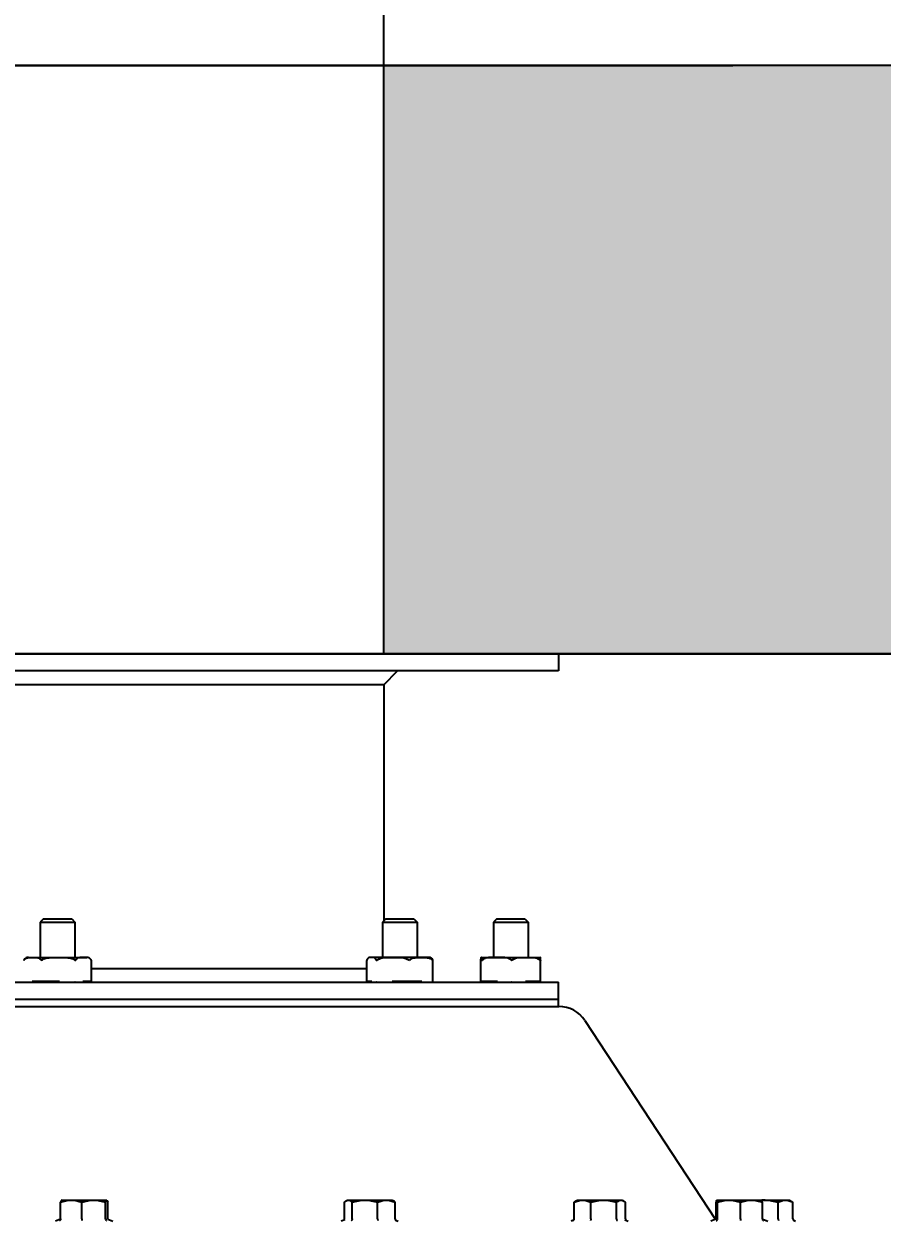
# Model space of a CAD drawing. Header units: millimetres. Extents: x 11802 to 19889, y -472 to 9054.
# Drawn here: x 12351 to 12599.2, y 615.6 to 961.7 of the extents above; entities that cross this region are included whole.
import ezdxf

# ---------------------------------------------------------------- set-up
doc = ezdxf.new("R2010")
doc.units = ezdxf.units.MM
doc.header["$LTSCALE"] = 307.34
doc.header["$PDMODE"] = 3
doc.header["$PDSIZE"] = 8
doc.layers.get('0').update_dxf_attribs({"linetype": 'CONTINUOUS'})
doc.layers.get('Defpoints').update_dxf_attribs({"linetype": 'CONTINUOUS'})
doc.styles.get("Standard").update_dxf_attribs({"font": 'calibri.ttf'})
doc.dimstyles.get("Standard").update_dxf_attribs({"dimtxt": 35, "dimasz": 35, "dimexe": 1.5, "dimexo": 1, "dimtad": 1, "dimdsep": 46, "dimtxsty": 'Standard', "dimblk": '_FILLED', "dimblk1": '_FILLED', "dimblk2": '_FILLED', "dimcen": 0.09, "dimazin": 2, "dimtol": 1, "dimtp": 0.01, "dimtm": 0.01, "dimtfac": 1, "dimtofl": 0, "dimtmove": 0, "dimatfit": 3, "dimldrblk": '_FILLED', "dimfxl": 1, "dimtolj": 1, "dimarcsym": 0})

# ---------------------------------------------------------------- blocks, each defined once
blk = doc.blocks.new('_FILLED')
at = {"color": 0, "linetype": 'ByBlock'}
blk.add_solid([(0, 0), (-1, 0.2143), (-1, -0.2143)], dxfattribs=at)
blk = doc.blocks.new('*D388')
at = {"color": 0, "linetype": 'Continuous', "lineweight": -2}
for p, q in [((12558.35, 779.67), (11952.5, 779.67)), ((11954, 729.67), (11954, 523.2)), ((11954, 279.62), (11954, 486.09)), ((12360.15, 229.62), (11952.5, 229.62))]:
    blk.add_line(p, q, dxfattribs=at)
at = {"layer": 'Defpoints', "color": 0}
for p in [(11954, 779.67), (12559.35, 779.67), (12361.15, 229.62)]:
    blk.add_point(p, dxfattribs=at)
at = {"color": 0, "linetype": 'ByBlock', "lineweight": -2, "xscale": 50, "yscale": 50, "zscale": 50}
for p, rotation in [((11954, 779.67), 90), ((11954, 229.62), 270)]:
    blk.add_blockref('_FILLED', p, dxfattribs=dict(at, rotation=rotation))
at = {"color": 0, "lineweight": 30, "insert": (11954, 504.65), "char_height": 35, "attachment_point": 5}
blk.add_mtext('\\A1;\\A1;BVNO-550', dxfattribs=at)
blk = doc.blocks.new('*D699')
at = {"color": 0, "lineweight": -2}
for p, q in [((12236.1, 894), (12236.1, 1000.5)), ((12455.1, 894), (12455.1, 1000.5)), ((12271.1, 999), (12295.33, 999)), ((12420.1, 999), (12395.88, 999))]:
    blk.add_line(p, q, dxfattribs=at)
at = {"layer": 'Defpoints', "color": 0}
for p in [(12455.1, 999), (12236.1, 893), (12455.1, 893)]:
    blk.add_point(p, dxfattribs=at)
at = {"color": 0, "linetype": 'ByBlock', "lineweight": -2, "xscale": 35, "yscale": 35, "zscale": 35, "rotation": 180}
blk.add_blockref('_FILLED', (12236.1, 999), dxfattribs=at)
at = {"color": 0, "linetype": 'ByBlock', "lineweight": -2, "xscale": 35, "yscale": 35, "zscale": 35}
blk.add_blockref('_FILLED', (12455.1, 999), dxfattribs=at)
at = {"color": 0, "insert": (12345.6, 999), "char_height": 30, "attachment_point": 5}
blk.add_mtext('\\A1;\\A1;%%C220', dxfattribs=at)

msp = doc.modelspace()

# ---------------------------------------------------------------- hatches: boundary and pattern name
h = msp.add_hatch()
h.set_pattern_fill('AR-SAND', color=256)
h.set_pattern_definition([(37.5, (5649.886, 449.44), (-1.60003, 48.94132), [0, -38.608, 0, -43.18, 0, -41.275]), (7.5, (5649.886, 449.44), (44.95233, 71.6825), [0, -20.828, 0, -34.798, 0, -13.335]), (327.5, (5618.644, 449.44), (79.09924, 0.14372), [0, -12.7, 0, -45.72, 0, -59.69]), (317.5, (5618.644, 449.44), (76.35565, 22.29293), [0, -6.35, 0, -29.972, 0, -34.29])])
edge = h.paths.add_edge_path()
edge.add_line((12455.10362, 779.67074), (15024.60362, 779.67074))
edge.add_line((15024.60362, 779.67074), (15024.60362, 949.67074))
edge.add_line((12455.10362, 949.67074), (12455.10362, 779.67074))
edge.add_line((15024.60362, 949.67074), (12455.10362, 949.67074))

# ---------------------------------------------------------------- linework, layer by layer
for p, q in [((15024.60362, 949.67074), (12024.60362, 949.67074)), ((12175, 949.67074), (12556, 949.67074)), ((12455.10362, 779.67074), (12455.10362, 949.67074)), ((12144, 779.67074), (12624, 779.67074))]:
    msp.add_line(p, q)
at = {"linetype": 'Continuous'}
for p, q in [((15024.60362, 779.67074), (12024.60362, 779.67074)), ((15024.60362, 779.67074), (12025.60362, 779.67074)), ((12150.60362, 779.67074), (15023.60362, 779.67074)), ((12505.60362, 779.67074), (12505.60362, 774.67074)), ((12505.60362, 774.67074), (12185.60362, 774.67074)), ((12455.10362, 770.67074), (12459.10362, 774.67074)), ((12455.10362, 770.67074), (12236.10362, 770.67074)), ((12455.10362, 770.67074), (12455.10362, 702.43298)), ((12356.69555, 702.97074), (12355.77555, 702.05074)), ((12356.69555, 702.97074), (12364.85555, 702.97074)), ((12364.85555, 702.97074), (12365.77555, 702.05074)), ((12455.64138, 702.97074), (12454.72138, 702.05074)), ((12455.64138, 702.97074), (12463.80138, 702.97074)), ((12463.80138, 702.97074), (12464.72138, 702.05074)), ((12487.73857, 702.97074), (12486.81857, 702.05074)), ((12487.73857, 702.97074), (12495.89857, 702.97074)), ((12495.89857, 702.97074), (12496.81857, 702.05074)), ((12355.77555, 702.05074), (12355.77555, 691.87074)), ((12355.77555, 702.05074), (12365.77555, 702.05074)), ((12365.77555, 702.05074), (12365.77555, 691.87074)), ((12454.72138, 702.05074), (12454.72138, 691.87074)), ((12454.72138, 702.05074), (12464.72138, 702.05074)), ((12464.72138, 702.05074), (12464.72138, 691.87074)), ((12486.81857, 702.05074), (12486.81857, 691.87074)), ((12486.81857, 702.05074), (12496.81857, 702.05074)), ((12496.81857, 702.05074), (12496.81857, 691.87074)), ((12352.36195, 691.87074), (12369.1905, 691.87074)), ((12369.18808, 691.8378), (12369.18673, 691.83794)), ((12369.18808, 691.83771), (12369.18673, 691.83781)), ((12370.54049, 684.87074), (12370.54049, 690.98948)), ((12450.21131, 684.87074), (12450.21131, 691.00688)), ((12468.13627, 691.87074), (12451.30648, 691.87074)), ((12451.33656, 691.8654), (12451.30679, 691.86442)), ((12451.32726, 691.86512), (12451.30679, 691.86401)), ((12451.33656, 691.86528), (12451.32726, 691.86512)), ((12469.23145, 684.73459), (12469.23145, 691.00688)), ((12483.19113, 691.0707), (12483.19102, 691.06293)), ((12483.19102, 684.67843), (12483.19102, 691.06304)), ((12483.40362, 691.87074), (12483.31533, 691.8681)), ((12483.40362, 691.87074), (12500.23353, 691.87074)), ((12500.23353, 691.87074), (12500.32181, 691.8681)), ((12500.44601, 691.0707), (12500.44612, 691.06293)), ((12500.44612, 684.87074), (12500.44612, 691.06304)), ((12370.54049, 688.67074), (12450.21131, 688.67074)), ((12185.60362, 684.67074), (12505.60362, 684.67074)), ((12353.38908, 684.67074), (12353.38908, 684.87074)), ((12361.28763, 684.87074), (12353.38908, 684.87074)), ((12354.52555, 684.87074), (12354.52555, 684.67074)), ((12361.28763, 684.87074), (12361.28763, 684.67074)), ((12368.11917, 684.67074), (12368.11917, 684.87074)), ((12370.54049, 684.87074), (12368.11917, 684.87074)), ((12451.65407, 684.87074), (12450.21131, 684.87074)), ((12451.65407, 684.87074), (12451.65407, 684.67074)), ((12457.47889, 684.67074), (12457.47889, 684.87074)), ((12466.08617, 684.87074), (12457.47889, 684.87074)), ((12465.97138, 684.87074), (12465.97138, 684.67074)), ((12466.08617, 684.87074), (12466.08617, 684.67074)), ((12483.31415, 684.67074), (12483.31415, 684.87074)), ((12488.0175, 684.87074), (12483.31415, 684.87074)), ((12485.56857, 684.87074), (12485.56857, 684.67074)), ((12488.0175, 684.87074), (12488.0175, 684.67074)), ((12496.03368, 684.67074), (12496.03368, 684.87074)), ((12500.44612, 684.87074), (12496.03368, 684.87074)), ((12498.06857, 684.87074), (12498.06857, 684.67074)), ((12500.30767, 684.87074), (12500.30767, 684.67074)), ((12505.60362, 677.67074), (12505.60362, 684.67074)), ((12505.60362, 679.67074), (12185.60362, 679.67074)), ((12185.46041, 677.67074), (12505.74683, 677.67074)), ((12513.26965, 673.6111), (12551.02324, 616.12267)), ((12361.66475, 616.2778), (12361.66475, 621.09018)), ((12361.96426, 621.67074), (12361.93994, 621.65669)), ((12361.96426, 621.67074), (12374.94003, 621.67074)), ((12367.81679, 616.2778), (12367.81679, 621.09018)), ((12374.61629, 616.2778), (12374.61629, 621.09018)), ((12374.94003, 621.67074), (12374.98858, 621.65655)), ((12375.26376, 616.2778), (12375.26376, 621.09018)), ((12443.70673, 616.2778), (12443.70673, 621.09018)), ((12444.53582, 621.67074), (12444.21845, 621.48751)), ((12444.53582, 621.67074), (12457.53582, 621.67074)), ((12445.97008, 616.2778), (12445.97008, 621.09018)), ((12453.29917, 616.2778), (12453.29917, 621.09018)), ((12457.53582, 621.67074), (12457.85318, 621.48751)), ((12458.36491, 616.2778), (12458.36491, 621.09018)), ((12510.16592, 616.2778), (12510.16592, 621.09018)), ((12511.05628, 621.67074), (12510.64137, 621.43119)), ((12511.05628, 621.67074), (12524.05628, 621.67074)), ((12514.99553, 616.2778), (12514.99553, 621.09018)), ((12522.38589, 616.2778), (12522.38589, 621.09018)), ((12524.05628, 621.67074), (12524.47119, 621.43119)), ((12524.94664, 616.2778), (12524.94664, 621.09018)), ((12551.2379, 616.2778), (12551.2379, 621.09018)), ((12551.39206, 621.6669), (12551.40495, 621.67074)), ((12551.40495, 621.67074), (12572.42076, 621.67074)), ((12551.57199, 616.2778), (12551.57199, 621.09018)), ((12558.23259, 616.2778), (12558.23259, 621.09018)), ((12564.3985, 621.67074), (12564.40495, 621.66701)), ((12564.55911, 616.2778), (12564.55911, 621.09018)), ((12569.09882, 616.2778), (12569.09882, 621.09018)), ((12572.42076, 621.67074), (12573.09571, 621.28105)), ((12573.39833, 621.09018), (12573.0957, 621.28095)), ((12573.39833, 616.2778), (12573.39833, 621.09018)), ((12361.60886, 616.14138), (12360.21789, 615.63511)), ((12361.60899, 616.14105), (12361.61042, 616.14159)), ((12361.61042, 616.14159), (12361.6509, 616.16303)), ((12375.27751, 616.16308), (12375.3181, 616.14159)), ((12375.31953, 616.14105), (12375.3181, 616.14159)), ((12375.31965, 616.14138), (12376.71063, 615.63511)), ((12551.06247, 616.14843), (12549.65213, 615.63511)), ((12551.06285, 616.14856), (12551.1799, 616.2122)), ((12564.73454, 616.14843), (12566.14488, 615.63511)), ((12443.86452, 616.0264), (12442.78944, 615.63511)), ((12443.86596, 616.02576), (12443.86499, 616.0254)), ((12458.52811, 615.90957), (12459.28219, 615.63511)), ((12458.65359, 615.80865), (12458.76169, 615.75685)), ((12509.95474, 615.86981), (12509.30991, 615.63511)), ((12509.76584, 615.75686), (12509.84693, 615.79305)), ((12524.83445, 615.98615), (12524.83232, 615.98692)), ((12524.83268, 615.98815), (12525.80265, 615.63511)), ((12573.71347, 615.80023), (12574.16713, 615.63511)), ((12573.76851, 615.77058), (12573.80313, 615.75686))]:
    msp.add_line(p, q, dxfattribs=at)
for points in [[(12551.1799, 616.2122), (12551.24942, 616.2797), (12551.27209, 616.31269), (12551.27442, 616.317)], [(12564.56046, 616.26721), (12564.61712, 616.2122), (12564.73418, 616.14856)]]:
    msp.add_lwpolyline(points, dxfattribs=at)
for centre, radius, start, end in [((12352.24501, 690.46506), 1.34261, 147.6389822, 153.1861651), ((12352.36059, 690.39074), 1.48, 90, 147.6043597), ((12369.1905, 690.39074), 1.48, 32.3956403, 90), ((12369.2983, 690.39507), 1.39923, 60.5304383, 62.0358382), ((12369.30609, 690.46506), 1.34261, 26.8138349, 32.3610178), ((12451.30642, 690.39074), 1.48, 90, 107.8584258), ((12468.13633, 690.39074), 1.48, 72.1415742, 90), ((12505.74683, 668.67074), 9, 33.2935633, 90), ((12565.36433, 610.38795), 11.28279, 90.0218333, 94.7345746), ((12375.78784, 616.28096), 0.52427, 191.5802574, 193.4919061), ((12550.73888, 616.27794), 0.49903, 358.7595253, 0.0088881), ((12565.05706, 616.27772), 0.49795, 179.9912755, 181.2133231), ((12509.53942, 616.37624), 0.65929, 297.8083902, 309.3501022), ((12574.03803, 616.40029), 0.68496, 241.5919135, 246.8262119)]:
    msp.add_arc(centre, radius, start, end, dxfattribs=at)
for points in [[(12351.05504, 691.0707), (12351.03776, 691.04513), (12351.02806, 691.01493), (12351.01061, 690.98948)], [(12356.2777, 691.0707), (12356.23604, 691.03149), (12356.18385, 690.98923), (12356.12665, 690.98923)], [(12462.50915, 690.98923), (12462.45071, 690.98923), (12462.39592, 691.03007), (12462.35391, 691.0707)], [(12361.65142, 616.16288), (12361.6419, 616.12193), (12361.6273, 616.08191), (12361.60863, 616.04424)], [(12361.66477, 616.27802), (12361.66479, 616.23938), (12361.66017, 616.20051), (12361.65142, 616.16288)], [(12375.27424, 616.17572), (12375.26736, 616.2093), (12375.26374, 616.24374), (12375.26376, 616.27802)], [(12564.55922, 616.26718), (12564.56007, 616.22696), (12564.56577, 616.18659), (12564.5758, 616.14763)], [(12458.52639, 615.90779), (12458.56423, 615.86962), (12458.60738, 615.83618), (12458.65354, 615.80868)]]:
    msp.add_open_spline(points, degree=3, dxfattribs=at)
for points, knots in [([(12351.05504, 691.0707), (12351.1282, 691.20211), (12351.3078, 691.4235), (12351.54511, 691.57541), (12351.66024, 691.63096)], [0, 0, 0, 0, 0.540565896, 1, 1, 1, 1]), ([(12351.66024, 691.63096), (12351.71818, 691.65892), (12351.9499, 691.75394), (12352.19792, 691.80252), (12352.38212, 691.82497)], [0, 0, 0, 0, 0.257450128, 1, 1, 1, 1]), ([(12352.38212, 691.82497), (12352.63344, 691.85559), (12353.14056, 691.86957), (12353.89988, 691.86913), (12354.66304, 691.85201), (12355.17556, 691.7434), (12355.4086, 691.63095)], [0, 0, 0, 0, 0.248701332, 0.497166306, 0.745833395, 1, 1, 1, 1]), ([(12355.4086, 691.63095), (12355.52373, 691.5754), (12355.76109, 691.42354), (12355.94069, 691.20212), (12356.01385, 691.0707)], [0, 0, 0, 0, 0.459421745, 1, 1, 1, 1]), ([(12356.12665, 690.98923), (12356.10217, 690.98923), (12356.05358, 691.00978), (12356.02534, 691.05006), (12356.01385, 691.0707)], [0, 0, 0, 0, 0.508839227, 1, 1, 1, 1]), ([(12356.2777, 691.0707), (12356.43447, 691.21823), (12356.81238, 691.44468), (12357.22354, 691.57805), (12357.43284, 691.63096)], [0, 0, 0, 0, 0.499294262, 1, 1, 1, 1]), ([(12357.43284, 691.63096), (12357.72295, 691.7043), (12358.31675, 691.79742), (12359.51247, 691.86952), (12361.01011, 691.86747), (12362.50774, 691.86952), (12363.70347, 691.79744), (12364.29726, 691.70429), (12364.58738, 691.63095)], [0, 0, 0, 0, 0.124943648, 0.249953948, 0.499999719, 0.750045588, 0.87505609, 1, 1, 1, 1]), ([(12364.58738, 691.63095), (12364.79669, 691.57804), (12365.20791, 691.44473), (12365.58586, 691.21824), (12365.74264, 691.0707)], [0, 0, 0, 0, 0.500703671, 1, 1, 1, 1]), ([(12365.9982, 691.0707), (12365.98783, 691.05019), (12365.96211, 691.00968), (12365.887, 690.97817), (12365.80775, 691.01362), (12365.76436, 691.05025), (12365.74264, 691.0707)], [0, 0, 0, 0, 0.221072229, 0.447924013, 0.713045128, 1, 1, 1, 1]), ([(12366.54811, 691.63093), (12366.44234, 691.57477), (12366.22329, 691.41933), (12366.06371, 691.20018), (12365.9982, 691.0707)], [0, 0, 0, 0, 0.452144787, 1, 1, 1, 1]), ([(12369.18673, 691.83794), (12368.96716, 691.86014), (12368.52532, 691.86956), (12367.86315, 691.86898), (12367.19562, 691.84771), (12366.74901, 691.7376), (12366.54811, 691.63093)], [0, 0, 0, 0, 0.248097357, 0.496023277, 0.744290244, 1, 1, 1, 1]), ([(12369.95443, 691.63093), (12369.89346, 691.66331), (12369.64939, 691.77068), (12369.38374, 691.81795), (12369.18808, 691.8378)], [0, 0, 0, 0, 0.25982205, 1, 1, 1, 1]), ([(12370.44018, 691.18369), (12370.40854, 691.23357), (12370.28457, 691.40303), (12370.11766, 691.53924), (12369.98667, 691.61327)], [0, 0, 0, 0, 0.281889309, 1, 1, 1, 1]), ([(12370.54049, 690.98948), (12370.54052, 690.99947), (12370.52302, 691.02596), (12370.51321, 691.05315), (12370.50433, 691.0707)], [0, 0, 0, 0, 0.336837401, 1, 1, 1, 1]), ([(12450.22378, 691.0707), (12450.22197, 691.06471), (12450.21617, 691.04384), (12450.21128, 691.0223), (12450.21129, 691.00683)], [0, 0, 0, 0, 0.287941371, 1, 1, 1, 1]), ([(12450.55354, 691.63093), (12450.52178, 691.60281), (12450.36947, 691.44547), (12450.27481, 691.23891), (12450.22378, 691.0707)], [0, 0, 0, 0, 0.194416991, 1, 1, 1, 1]), ([(12450.85256, 691.7994), (12450.82706, 691.7912), (12450.71923, 691.75165), (12450.61947, 691.68931), (12450.55354, 691.63093)], [0, 0, 0, 0, 0.233253968, 1, 1, 1, 1]), ([(12451.30679, 691.86442), (12451.19263, 691.86029), (12451.0386, 691.84938), (12450.88974, 691.81135), (12450.85256, 691.7994)], [0, 0, 0, 0, 0.745226281, 1, 1, 1, 1]), ([(12452.59618, 691.63093), (12452.50723, 691.70969), (12452.30043, 691.81986), (12451.97006, 691.86355), (12451.65271, 691.86922), (12451.44187, 691.86854), (12451.33656, 691.8654)], [0, 0, 0, 0, 0.272300604, 0.516958372, 0.758535459, 1, 1, 1, 1]), ([(12452.92594, 691.0707), (12452.90558, 691.1378), (12452.83103, 691.34259), (12452.70711, 691.53271), (12452.59618, 691.63093)], [0, 0, 0, 0, 0.321227539, 1, 1, 1, 1]), ([(12453.14384, 691.0707), (12453.12306, 691.0506), (12453.08374, 691.01601), (12453.01277, 690.97746), (12452.94699, 691.01144), (12452.93195, 691.05087), (12452.92594, 691.0707)], [0, 0, 0, 0, 0.306915559, 0.570799224, 0.780050375, 1, 1, 1, 1]), ([(12453.14384, 691.0707), (12453.22014, 691.14448), (12453.55645, 691.40342), (12453.96254, 691.55164), (12454.26788, 691.63096)], [0, 0, 0, 0, 0.251740428, 1, 1, 1, 1]), ([(12454.26788, 691.63096), (12454.8312, 691.77731), (12456.00385, 691.86795), (12457.74882, 691.86846), (12459.49379, 691.86797), (12460.66644, 691.7773), (12461.22977, 691.63095)], [0, 0, 0, 0, 0.249844017, 0.499999814, 0.750155708, 1, 1, 1, 1]), ([(12461.22977, 691.63095), (12461.53513, 691.55162), (12461.94128, 691.40346), (12462.27761, 691.14449), (12462.35391, 691.0707)], [0, 0, 0, 0, 0.748256695, 1, 1, 1, 1]), ([(12462.64144, 691.0707), (12462.63384, 691.0603), (12462.60107, 691.01973), (12462.54893, 690.98923), (12462.50915, 690.98923)], [0, 0, 0, 0, 0.244586916, 1, 1, 1, 1]), ([(12462.64144, 691.0707), (12462.6935, 691.14195), (12462.91406, 691.38632), (12463.21155, 691.54856), (12463.43569, 691.63096)], [0, 0, 0, 0, 0.269815016, 1, 1, 1, 1]), ([(12463.43569, 691.63096), (12463.8246, 691.77395), (12464.66056, 691.86928), (12465.89536, 691.86779), (12467.13016, 691.8693), (12467.96612, 691.77394), (12468.35502, 691.63095)], [0, 0, 0, 0, 0.250770948, 0.499999687, 0.749228513, 1, 1, 1, 1]), ([(12468.35502, 691.63095), (12468.42777, 691.60421), (12468.72788, 691.47816), (12469.0026, 691.27156), (12469.14935, 691.0707)], [0, 0, 0, 0, 0.237562834, 1, 1, 1, 1]), ([(12468.5902, 691.7994), (12468.6157, 691.7912), (12468.72353, 691.75165), (12468.82329, 691.68931), (12468.88921, 691.63093)], [0, 0, 0, 0, 0.233253968, 1, 1, 1, 1]), ([(12468.88921, 691.63093), (12468.92097, 691.60281), (12469.07329, 691.44547), (12469.16794, 691.23891), (12469.21897, 691.0707)], [0, 0, 0, 0, 0.194416991, 1, 1, 1, 1]), ([(12469.23147, 691.00683), (12469.23147, 691.00073), (12469.22707, 690.98147), (12469.198, 691.00591), (12469.17883, 691.03139), (12469.15933, 691.05705), (12469.14935, 691.0707)], [0, 0, 0, 0, 0.139881982, 0.301999574, 0.612584408, 1, 1, 1, 1]), ([(12469.21897, 691.0707), (12469.22079, 691.06471), (12469.22659, 691.04384), (12469.23148, 691.0223), (12469.23147, 691.00683)], [0, 0, 0, 0, 0.287941371, 1, 1, 1, 1]), ([(12483.19113, 691.0707), (12483.19306, 691.13643), (12483.19985, 691.32335), (12483.20986, 691.51036), (12483.22303, 691.63096)], [0, 0, 0, 0, 0.351485784, 1, 1, 1, 1]), ([(12483.22303, 691.63096), (12483.22837, 691.67981), (12483.23849, 691.75059), (12483.25901, 691.83164), (12483.28813, 691.86446), (12483.30742, 691.86764), (12483.31533, 691.86811)], [0, 0, 0, 0, 0.54332047, 0.79354866, 0.912364588, 1, 1, 1, 1]), ([(12483.31533, 691.86811), (12483.32415, 691.86862), (12483.34397, 691.86862), (12483.38041, 691.84412), (12483.40414, 691.7569), (12483.41478, 691.68413), (12483.42059, 691.63095)], [0, 0, 0, 0, 0.093293194, 0.203262201, 0.434875214, 1, 1, 1, 1]), ([(12483.42059, 691.63095), (12483.4239, 691.60061), (12483.44088, 691.41427), (12483.4479, 691.22718), (12483.45249, 691.0707)], [0, 0, 0, 0, 0.163179643, 1, 1, 1, 1]), ([(12483.6096, 691.0707), (12483.59132, 691.05114), (12483.55939, 691.01981), (12483.51042, 690.98301), (12483.47412, 690.99468), (12483.45585, 691.02496), (12483.45304, 691.05192), (12483.45249, 691.0707)], [0, 0, 0, 0, 0.331689112, 0.582006334, 0.671599628, 0.767156356, 1, 1, 1, 1]), ([(12484.62586, 691.63093), (12484.53344, 691.60438), (12484.16532, 691.48332), (12483.80955, 691.28456), (12483.6096, 691.0707)], [0, 0, 0, 0, 0.247231274, 1, 1, 1, 1]), ([(12490.9209, 691.63093), (12490.41424, 691.77651), (12489.35166, 691.86803), (12487.77338, 691.86855), (12486.1951, 691.86803), (12485.13252, 691.77651), (12484.62586, 691.63093)], [0, 0, 0, 0, 0.250053214, 0.499999982, 0.749946738, 1, 1, 1, 1]), ([(12491.93715, 691.0707), (12491.86887, 691.14373), (12491.57065, 691.39899), (12491.19951, 691.55088), (12490.9209, 691.63093)], [0, 0, 0, 0, 0.256448568, 1, 1, 1, 1]), ([(12492.23704, 691.0707), (12492.19906, 691.02876), (12492.08745, 690.94965), (12491.97621, 691.02893), (12491.93715, 691.0707)], [0, 0, 0, 0, 0.497314612, 1, 1, 1, 1]), ([(12492.23704, 691.0707), (12492.30297, 691.1435), (12492.59004, 691.39741), (12492.95073, 691.55065), (12493.22147, 691.63096)], [0, 0, 0, 0, 0.258045034, 1, 1, 1, 1]), ([(12493.22147, 691.63096), (12493.71127, 691.77625), (12494.74122, 691.86838), (12496.27009, 691.86824), (12497.79896, 691.86839), (12498.8289, 691.77624), (12499.31871, 691.63095)], [0, 0, 0, 0, 0.250126252, 0.499999775, 0.749873392, 1, 1, 1, 1]), ([(12499.31871, 691.63095), (12499.4083, 691.60438), (12499.76661, 691.48276), (12500.11108, 691.28289), (12500.30324, 691.0707)], [0, 0, 0, 0, 0.246108626, 1, 1, 1, 1]), ([(12500.40997, 690.98923), (12500.39089, 690.98923), (12500.35095, 691.02), (12500.32083, 691.05127), (12500.30324, 691.0707)], [0, 0, 0, 0, 0.421353502, 1, 1, 1, 1]), ([(12500.41411, 691.63096), (12500.40878, 691.67981), (12500.39865, 691.75059), (12500.37813, 691.83164), (12500.34902, 691.86446), (12500.32972, 691.86764), (12500.32181, 691.86811)], [0, 0, 0, 0, 0.54332047, 0.79354866, 0.912364588, 1, 1, 1, 1]), ([(12500.44613, 691.06304), (12500.44613, 691.05396), (12500.44603, 691.02757), (12500.42929, 690.98923), (12500.40997, 690.98923)], [0, 0, 0, 0, 0.31967045, 1, 1, 1, 1]), ([(12500.44601, 691.0707), (12500.44408, 691.13643), (12500.4373, 691.32335), (12500.42729, 691.51036), (12500.41411, 691.63096)], [0, 0, 0, 0, 0.351485784, 1, 1, 1, 1]), ([(12365.74264, 684.67077), (12365.76433, 684.69119), (12365.8083, 684.72668), (12365.88721, 684.76382), (12365.96151, 684.73066), (12365.9879, 684.69114), (12365.9982, 684.67077)], [0, 0, 0, 0, 0.287126157, 0.552806076, 0.780043361, 1, 1, 1, 1]), ([(12452.92594, 684.67077), (12452.93191, 684.69045), (12452.94754, 684.72925), (12453.01275, 684.76445), (12453.0832, 684.72413), (12453.12313, 684.69081), (12453.14384, 684.67077)], [0, 0, 0, 0, 0.218783214, 0.429234361, 0.693448624, 1, 1, 1, 1]), ([(12469.14935, 684.67077), (12469.15927, 684.68435), (12469.179, 684.70974), (12469.19829, 684.73473), (12469.22733, 684.76035), (12469.23143, 684.74023), (12469.23146, 684.73389)], [0, 0, 0, 0, 0.383711268, 0.692093495, 0.855409003, 1, 1, 1, 1]), ([(12491.93715, 684.67077), (12491.97623, 684.71257), (12492.08755, 684.79173), (12492.1991, 684.71267), (12492.23704, 684.67077)], [0, 0, 0, 0, 0.503081048, 1, 1, 1, 1]), ([(12361.66475, 621.09018), (12362.1613, 621.26505), (12363.17069, 621.55772), (12364.21994, 621.67074), (12364.74077, 621.67074)], [0, 0, 0, 0, 0.502675477, 1, 1, 1, 1]), ([(12361.93994, 621.65661), (12361.91169, 621.64022), (12361.85779, 621.57824), (12361.75864, 621.3907), (12361.70292, 621.2179), (12361.66475, 621.09018)], [0, 0, 0, 0, 0.15359021, 0.373027531, 1, 1, 1, 1]), ([(12364.74077, 621.67074), (12365.2616, 621.67074), (12366.31088, 621.55792), (12367.32024, 621.26506), (12367.81679, 621.09018)], [0, 0, 0, 0, 0.497322527, 1, 1, 1, 1]), ([(12367.81679, 621.09018), (12368.36753, 621.26567), (12369.48646, 621.55832), (12370.64142, 621.67074), (12371.21654, 621.67074)], [0, 0, 0, 0, 0.501260237, 1, 1, 1, 1]), ([(12371.21654, 621.67074), (12371.79166, 621.67074), (12372.9466, 621.55819), (12374.06555, 621.26567), (12374.61629, 621.09018)], [0, 0, 0, 0, 0.498740511, 1, 1, 1, 1]), ([(12374.61629, 621.09018), (12374.65952, 621.23484), (12374.72255, 621.42568), (12374.83703, 621.62313), (12374.90956, 621.67074), (12374.94003, 621.67074)], [0, 0, 0, 0, 0.659664419, 0.866868961, 1, 1, 1, 1]), ([(12374.98858, 621.65661), (12375.01683, 621.64022), (12375.07073, 621.57824), (12375.16988, 621.3907), (12375.2256, 621.2179), (12375.26376, 621.09018)], [0, 0, 0, 0, 0.15359021, 0.373027531, 1, 1, 1, 1]), ([(12443.70673, 621.09018), (12443.74809, 621.12978), (12443.90725, 621.27587), (12444.08082, 621.40783), (12444.21847, 621.4872)], [0, 0, 0, 0, 0.264923614, 1, 1, 1, 1]), ([(12444.21847, 621.4872), (12444.26839, 621.51598), (12444.46068, 621.61559), (12444.67919, 621.67074), (12444.8384, 621.67074)], [0, 0, 0, 0, 0.265736158, 1, 1, 1, 1]), ([(12444.8384, 621.67074), (12445.03608, 621.67074), (12445.4669, 621.53186), (12445.80103, 621.25201), (12445.97008, 621.09018)], [0, 0, 0, 0, 0.457904372, 1, 1, 1, 1]), ([(12445.97008, 621.09018), (12446.56508, 621.26608), (12447.77331, 621.55909), (12449.01507, 621.67074), (12449.63463, 621.67074)], [0, 0, 0, 0, 0.500361512, 1, 1, 1, 1]), ([(12449.63463, 621.67074), (12450.25419, 621.67074), (12451.49597, 621.55928), (12452.70417, 621.26608), (12453.29917, 621.09018)], [0, 0, 0, 0, 0.499638155, 1, 1, 1, 1]), ([(12453.29917, 621.09018), (12453.70448, 621.26353), (12454.52928, 621.55532), (12455.40215, 621.67074), (12455.83204, 621.67074)], [0, 0, 0, 0, 0.506274141, 1, 1, 1, 1]), ([(12455.83204, 621.67074), (12456.26193, 621.67074), (12457.13477, 621.55519), (12457.95961, 621.26353), (12458.36491, 621.09018)], [0, 0, 0, 0, 0.49372903, 1, 1, 1, 1]), ([(12458.36491, 621.09018), (12458.32354, 621.12978), (12458.16438, 621.27587), (12457.99081, 621.40783), (12457.85316, 621.4872)], [0, 0, 0, 0, 0.264923614, 1, 1, 1, 1]), ([(12510.16592, 621.09018), (12510.55134, 621.26309), (12511.33574, 621.55488), (12512.17057, 621.67074), (12512.58072, 621.67074)], [0, 0, 0, 0, 0.507373253, 1, 1, 1, 1]), ([(12510.64139, 621.43085), (12510.6008, 621.40745), (12510.43458, 621.30507), (12510.27911, 621.18595), (12510.16592, 621.09018)], [0, 0, 0, 0, 0.240138494, 1, 1, 1, 1]), ([(12512.58072, 621.67074), (12512.99088, 621.67074), (12513.82575, 621.55507), (12514.6101, 621.26309), (12514.99553, 621.09018)], [0, 0, 0, 0, 0.492621414, 1, 1, 1, 1]), ([(12514.99553, 621.09018), (12515.59564, 621.26612), (12516.8142, 621.55914), (12518.06601, 621.67074), (12518.69071, 621.67074)], [0, 0, 0, 0, 0.50026921, 1, 1, 1, 1]), ([(12518.69071, 621.67074), (12519.31541, 621.67074), (12520.56725, 621.55934), (12521.78577, 621.26612), (12522.38589, 621.09018)], [0, 0, 0, 0, 0.499730524, 1, 1, 1, 1]), ([(12522.38589, 621.09018), (12522.57977, 621.25422), (12522.96795, 621.53739), (12523.44431, 621.67074), (12523.66626, 621.67074)], [0, 0, 0, 0, 0.533633003, 1, 1, 1, 1]), ([(12523.66626, 621.67074), (12523.73396, 621.67074), (12524.01618, 621.64843), (12524.28554, 621.53779), (12524.47116, 621.4308)], [0, 0, 0, 0, 0.240117862, 1, 1, 1, 1]), ([(12524.47116, 621.4308), (12524.51176, 621.4074), (12524.67798, 621.30505), (12524.83345, 621.18595), (12524.94664, 621.09018)], [0, 0, 0, 0, 0.240137607, 1, 1, 1, 1]), ([(12551.2379, 621.09018), (12551.24941, 621.16482), (12551.27161, 621.29813), (12551.30774, 621.47418), (12551.34301, 621.59059), (12551.37223, 621.65534), (12551.39206, 621.66695)], [0, 0, 0, 0, 0.376167746, 0.675662714, 0.885571309, 1, 1, 1, 1]), ([(12551.40495, 621.67074), (12551.42444, 621.67074), (12551.46397, 621.60609), (12551.49527, 621.49672), (12551.53691, 621.31095), (12551.55963, 621.17034), (12551.57199, 621.09018)], [0, 0, 0, 0, 0.095210524, 0.297087084, 0.603850807, 1, 1, 1, 1]), ([(12551.57199, 621.09018), (12552.11112, 621.26556), (12553.20655, 621.5584), (12554.33882, 621.67074), (12554.90229, 621.67074)], [0, 0, 0, 0, 0.501532045, 1, 1, 1, 1]), ([(12554.90229, 621.67074), (12555.46576, 621.67074), (12556.59807, 621.5586), (12557.69346, 621.26556), (12558.23259, 621.09018)], [0, 0, 0, 0, 0.498466779, 1, 1, 1, 1]), ([(12558.23259, 621.09018), (12558.74375, 621.26524), (12559.78269, 621.55797), (12560.86039, 621.67074), (12561.39585, 621.67074)], [0, 0, 0, 0, 0.502253612, 1, 1, 1, 1]), ([(12561.39585, 621.67074), (12561.93131, 621.67074), (12563.00904, 621.55817), (12564.04794, 621.26524), (12564.55911, 621.09018)], [0, 0, 0, 0, 0.497744694, 1, 1, 1, 1]), ([(12564.55911, 621.09018), (12564.54759, 621.16483), (12564.5254, 621.29816), (12564.48927, 621.47423), (12564.45401, 621.59064), (12564.42478, 621.65537), (12564.40495, 621.66696)], [0, 0, 0, 0, 0.376205791, 0.67574956, 0.885640162, 1, 1, 1, 1]), ([(12565.36003, 621.67074), (12565.99206, 621.67074), (12567.2582, 621.55941), (12568.49142, 621.26618), (12569.09882, 621.09018)], [0, 0, 0, 0, 0.499858259, 1, 1, 1, 1]), ([(12569.09882, 621.09018), (12569.43954, 621.26188), (12570.13293, 621.55298), (12570.88266, 621.67074), (12571.24858, 621.67074)], [0, 0, 0, 0, 0.510447214, 1, 1, 1, 1]), ([(12571.24858, 621.67074), (12571.61449, 621.67074), (12572.36427, 621.55316), (12573.05761, 621.26188), (12573.39833, 621.09018)], [0, 0, 0, 0, 0.4895453, 1, 1, 1, 1]), ([(12367.81679, 616.2778), (12367.81684, 616.17034), (12367.80949, 615.99666), (12367.79713, 615.82179), (12367.78174, 615.75686)], [0, 0, 0, 0, 0.616887759, 1, 1, 1, 1]), ([(12374.61629, 616.27802), (12374.61622, 616.16557), (12374.68405, 615.9468), (12374.85591, 615.79834), (12374.94935, 615.75685)], [0, 0, 0, 0, 0.523791363, 1, 1, 1, 1]), ([(12443.54509, 615.90779), (12443.61691, 615.9803), (12443.69136, 616.10649), (12443.70674, 616.2432), (12443.70673, 616.2778)], [0, 0, 0, 0, 0.746840099, 1, 1, 1, 1]), ([(12445.9701, 616.27802), (12445.97015, 616.16711), (12445.92005, 615.96132), (12445.77689, 615.80055), (12445.69584, 615.75685)], [0, 0, 0, 0, 0.546361448, 1, 1, 1, 1]), ([(12453.29917, 616.2778), (12453.29921, 616.16972), (12453.3176, 615.99119), (12453.37563, 615.81246), (12453.4217, 615.75686)], [0, 0, 0, 0, 0.599466888, 1, 1, 1, 1]), ([(12458.3649, 616.27802), (12458.36488, 616.24341), (12458.38017, 616.10665), (12458.45452, 615.98029), (12458.52639, 615.90779)], [0, 0, 0, 0, 0.25320542, 1, 1, 1, 1]), ([(12509.95744, 615.86642), (12510.01822, 615.91636), (12510.12299, 616.03987), (12510.16595, 616.19895), (12510.16592, 616.2778)], [0, 0, 0, 0, 0.499446282, 1, 1, 1, 1]), ([(12514.99554, 616.27802), (12514.99557, 616.16967), (12514.97338, 615.98953), (12514.9073, 615.81062), (12514.8569, 615.75685)], [0, 0, 0, 0, 0.595163607, 1, 1, 1, 1]), ([(12522.38589, 616.2778), (12522.38589, 616.22018), (12522.40882, 616.02346), (12522.52429, 615.82646), (12522.64734, 615.75686)], [0, 0, 0, 0, 0.289545306, 1, 1, 1, 1]), ([(12524.94663, 616.27802), (12524.94659, 616.19913), (12524.98965, 616.03997), (12525.09444, 615.91639), (12525.15523, 615.8664)], [0, 0, 0, 0, 0.500605781, 1, 1, 1, 1]), ([(12551.2295, 615.75686), (12551.32488, 615.79803), (12551.50083, 615.94449), (12551.57202, 616.1651), (12551.57199, 616.2778)], [0, 0, 0, 0, 0.479660288, 1, 1, 1, 1]), ([(12558.23261, 616.27802), (12558.2326, 616.17056), (12558.23507, 615.99678), (12558.24261, 615.82278), (12558.25068, 615.75685)], [0, 0, 0, 0, 0.618008346, 1, 1, 1, 1]), ([(12564.5758, 616.14763), (12564.59855, 616.05923), (12564.68817, 615.89603), (12564.83927, 615.78984), (12564.91968, 615.75686)], [0, 0, 0, 0, 0.512278138, 1, 1, 1, 1]), ([(12569.09883, 616.27802), (12569.0988, 616.16923), (12569.1247, 615.98353), (12569.21205, 615.80741), (12569.27087, 615.75685)], [0, 0, 0, 0, 0.583775586, 1, 1, 1, 1]), ([(12573.39833, 616.2778), (12573.3983, 616.17895), (12573.46816, 615.97863), (12573.62487, 615.84504), (12573.71216, 615.79781)], [0, 0, 0, 0, 0.498992283, 1, 1, 1, 1]), ([(12361.60863, 616.04424), (12361.59218, 616.01106), (12361.51644, 615.88899), (12361.39515, 615.79642), (12361.29664, 615.75685)], [0, 0, 0, 0, 0.258638133, 1, 1, 1, 1])]:
    msp.add_open_spline(points, degree=3, knots=knots, dxfattribs=at)

# ---------------------------------------------------------------- dimensions: what is measured, and where the dimension line sits
dim = msp.add_linear_dim(base=(12455.10362, 999), p1=(12236.10362, 893.00407), p2=(12455.10362, 893.00407), text='\\A1;%%C220', dimstyle='Standard', override={"dimtxt": 30, "dimtad": 0, "dimtih": 1, "dimtoh": 1, "dimdec": 4, "dimzin": 0, "dimtxsty": 'Standard', "dimcen": 50.292, "dimadec": 0, "dimazin": 0, "dimtdec": 4, "dimtzin": 0})
dim.commit()
dim.dimension.update_dxf_attribs({"geometry": '*D699', "text_midpoint": (12345.60362, 999)})
at = {"linetype": 'Continuous', "lineweight": 30}
dim = msp.add_linear_dim(base=(11954, 779.67074), p1=(12361.15239, 229.61943), p2=(12559.34537, 779.67074), angle=90, text='\\A1;BVNO-550', dimstyle='Standard', override={"dimasz": 50, "dimtad": 0, "dimtih": 1, "dimtoh": 1, "dimdec": 4, "dimzin": 0, "dimtxsty": 'Standard', "dimcen": 53.46, "dimadec": 0, "dimazin": 0, "dimtdec": 4, "dimtzin": 0}, dxfattribs=at)
dim.commit()
dim.dimension.update_dxf_attribs({"geometry": '*D388', "text_midpoint": (11954, 504.64508), "dimtype": 160})

doc.saveas('drawing.dxf')
